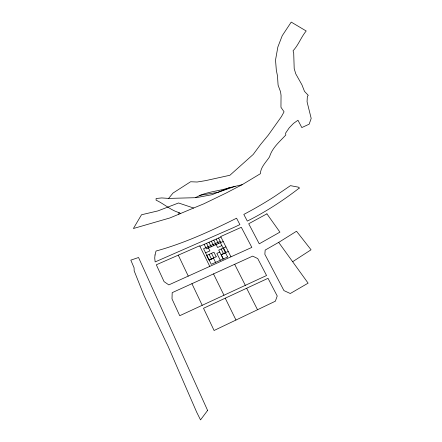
<?xml version="1.0" encoding="UTF-8"?>
<svg xmlns="http://www.w3.org/2000/svg" width="442" height="442" viewBox="0 0 442 442"><rect width="100%" height="100%" fill="white"/><g stroke="black" fill="none" stroke-linecap="round" stroke-linejoin="round"><path stroke-width="0.66" d="M242.128 184.701L225.939 193.137L203.663 203.889L193.607 208.022L178.551 202.977L157.927 210.9L141.517 214.762L133.385 228.52L169.866 217.956L178.8 214.243L178.993 212.591C170.513 210.143 164.026 203.784 156.092 200.176L156.092 198.497L161.722 197.933L168.629 198.408L196.082 197.679L211.972 194.712L229.647 187.623L242.128 184.701L260.41 173.7C260.553 167.181 266.123 162.098 269.521 156.871C272.266 147.716 279.571 141.799 285.786 135.014L285.654 133.059L289.223 127.821L293.494 123.401L297.974 120.241L301.82 127.572L309.168 124.18L311.19 118.423L307.063 101.793L307.356 96.306L308.278 95.35L304.499 91.378L301.958 84.881L295.748 73.82L294.195 68.604L293.709 53.046L293.057 50.791C298.599 44.841 301.079 37.134 306.207 30.995L291.228 22.1L282.239 35.68L277.847 47.029L275.526 60.029L276.327 70.223L277.488 75.947L278.09 85.168L280.571 91.853L281.046 95.389L280.952 107.273L284.062 111.804L281.438 116.616L268.25 135.164L260.515 144.556L253.205 154.451L229.901 175.259L205.629 180.629L197.154 182.016L190.612 181.75L172.999 193.06L168.629 198.408M292.643 261.719L311.058 249.791L296.527 231.243L279.565 241.857L265.167 250.089L264.846 254.305L283.946 290.598L290.284 293.516L308.113 283.151L278.675 242.382M195.502 197.668C205.812 191.585 218.403 191.414 229.647 187.623M257.52 309.737L275.36 301.201L277.228 295.991L268.018 278.316L203.519 308.273L214.088 330.494L257.52 309.737L246.647 288.245M223.972 295.228L179.734 315.71L171.999 298.891L172.187 292.654L252.664 256.122L257.736 258.564L266.559 275.515L223.972 295.228L213.503 273.907M230.956 256.813L220.707 236.542L241.31 227.293L251.835 247.393L168.822 284.891L164.07 281.631L156.319 264.791L199.651 245.78L209.768 266.388M221.033 254.642L228.232 251.432M209.199 260.161L213.525 258.233L215.574 262.377M225.53 252.874L221.249 254.78L223.315 258.907M225.939 246.89L218.751 250.084L223.193 258.957M219.757 252.095L216.867 253.377L220.298 260.255M205.585 252.818L209.895 250.907L207.873 246.818M221.873 245.608L217.602 247.498L215.563 243.426M223.199 241.476L206.403 248.89L204.16 244.354M199.878 246.233L220.934 236.989M178.8 214.243L193.607 208.022M235.166 186.331L217.784 192.38L199.624 195.375M178.993 212.591L180.579 213.497M234.674 264.294L245.321 285.355M218.552 238.034L220.812 242.531M223.547 247.951L225.84 252.498M216.166 239.083L218.425 243.586M221.155 249.017L223.442 253.57M213.773 240.133L216.028 244.641M211.375 241.188L213.63 245.702M208.978 242.238L211.226 246.763M206.569 243.299L208.817 247.824M211.525 253.294L213.795 257.874M209.105 254.365L211.37 258.957M225.243 298.184L235.973 320.03M178.281 255.161L188.253 276.101M191.927 283.687L202.215 305.3M155.032 254.968L154.722 258.029L155.142 261.929L233.431 227.641L239.912 224.613L236.558 218.21C210.596 231.166 184.076 243.332 156.02 251.045L155.032 254.968M207.602 410.436L200.524 419.9L196.646 412.11L168.258 346.727L144.208 296.046L134.175 270.858L134.086 267.841L130.81 260.145L138.556 257.498L207.602 410.436M299.306 188.038C283.057 200.646 265.714 211.867 247.31 221.077L243.818 214.431L249.498 211.37A359.385 270.515 -4.7 0 0 275.195 196.066L290.455 185.651L298.521 187.187L299.306 188.038M266.907 213.84L248.713 223.751L259.255 243.818L279.924 232.127L266.907 213.84M227.602 256.984L211.248 264.316L203.569 248.713L219.829 241.547L227.602 256.984M216.21 256.796L208.944 260.04L206.679 255.443L213.939 252.222L216.21 256.796"/></g></svg>
